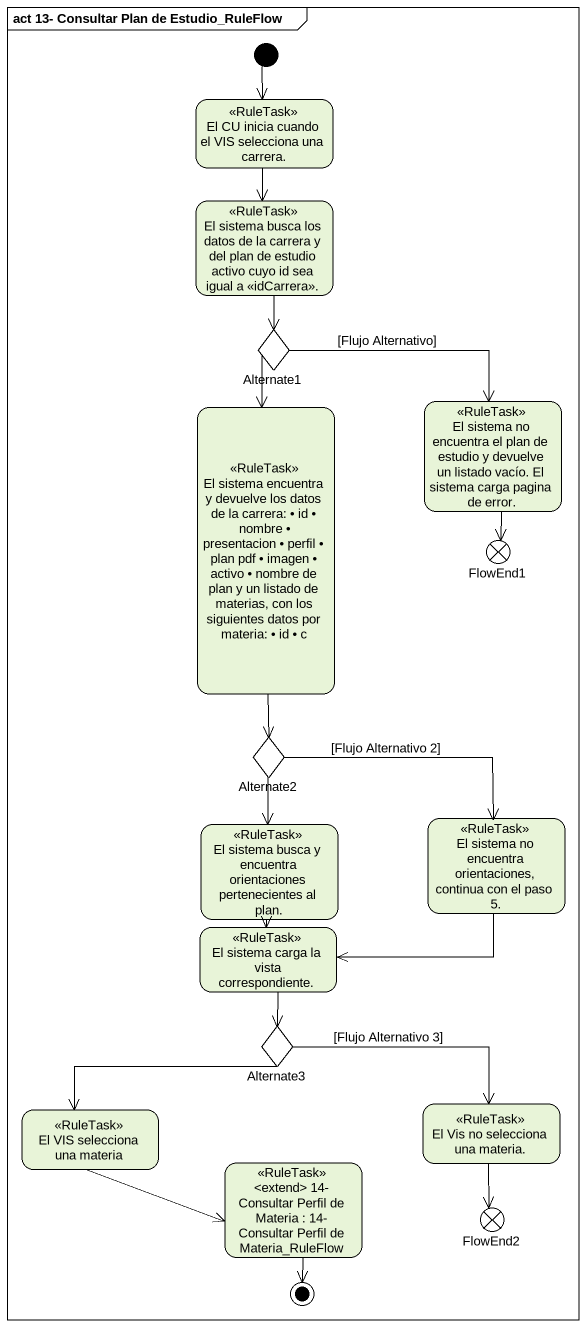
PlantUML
@startuml
mainframe act 13- Consultar Plan de Estudio_RuleFlow
hide empty description
state "El CU inicia cuando el VIS selecciona una carrera." as El_CU_inicia_cuando_el_VIS <<RuleTask>>
state "El sistema busca los datos de la carrera y del plan de estudio activo cuyo id sea igual a <<idCarrera>>." as El_sistema_busca_los_datos <<RuleTask>>
state Alternate1 <<choice>>
state "El sistema encuentra y devuelve los datos de la carrera: • id • nombre • presentacion • perfil • plan pdf • imagen • activo • nombre de plan y un listado de materias, con los siguientes datos por materia: • id • c" as El_sistema_encuentra_y <<RuleTask>>
state "El sistema no encuentra el plan de estudio y devuelve un listado vacío. El sistema carga pagina de error." as El_sistema_no_encuentra_el <<RuleTask>>
state FlowEnd1 <<end>>
state Alternate2 <<choice>>
state "El sistema busca y encuentra orientaciones pertenecientes al plan." as El_sistema_busca_y <<RuleTask>>
state "El sistema no encuentra orientaciones, continua con el paso 5." as El_sistema_no_encuentra <<RuleTask>>
state "El sistema carga la vista correspondiente." as El_sistema_carga_la_vista <<RuleTask>>
state Alternate3 <<choice>>
state "El VIS selecciona una materia" as El_VIS_selecciona_una <<RuleTask>>
state "El Vis no selecciona una materia." as El_Vis_no_selecciona_una <<RuleTask>>
state "<extend> 14- Consultar Perfil de Materia : 14- Consultar Perfil de Materia_RuleFlow" as extend_14_Consultar_Perfil <<RuleTask>>
state FlowEnd2 <<end>>
[*] --> El_CU_inicia_cuando_el_VIS
El_CU_inicia_cuando_el_VIS --> El_sistema_busca_los_datos
El_sistema_busca_los_datos --> Alternate1
Alternate1 --> El_sistema_encuentra_y
Alternate1 -right-> El_sistema_no_encuentra_el : [Flujo Alternativo]
El_sistema_encuentra_y --> Alternate2
El_sistema_no_encuentra_el --> FlowEnd1
Alternate2 --> El_sistema_busca_y
Alternate2 -right-> El_sistema_no_encuentra : [Flujo Alternativo 2]
El_sistema_busca_y --> El_sistema_carga_la_vista
El_sistema_no_encuentra -left-> El_sistema_carga_la_vista
El_sistema_carga_la_vista --> Alternate3
Alternate3 -left-> El_VIS_selecciona_una
Alternate3 -right-> El_Vis_no_selecciona_una : [Flujo Alternativo 3]
El_VIS_selecciona_una -right-> extend_14_Consultar_Perfil
El_Vis_no_selecciona_una --> FlowEnd2
extend_14_Consultar_Perfil --> [*]
@enduml
